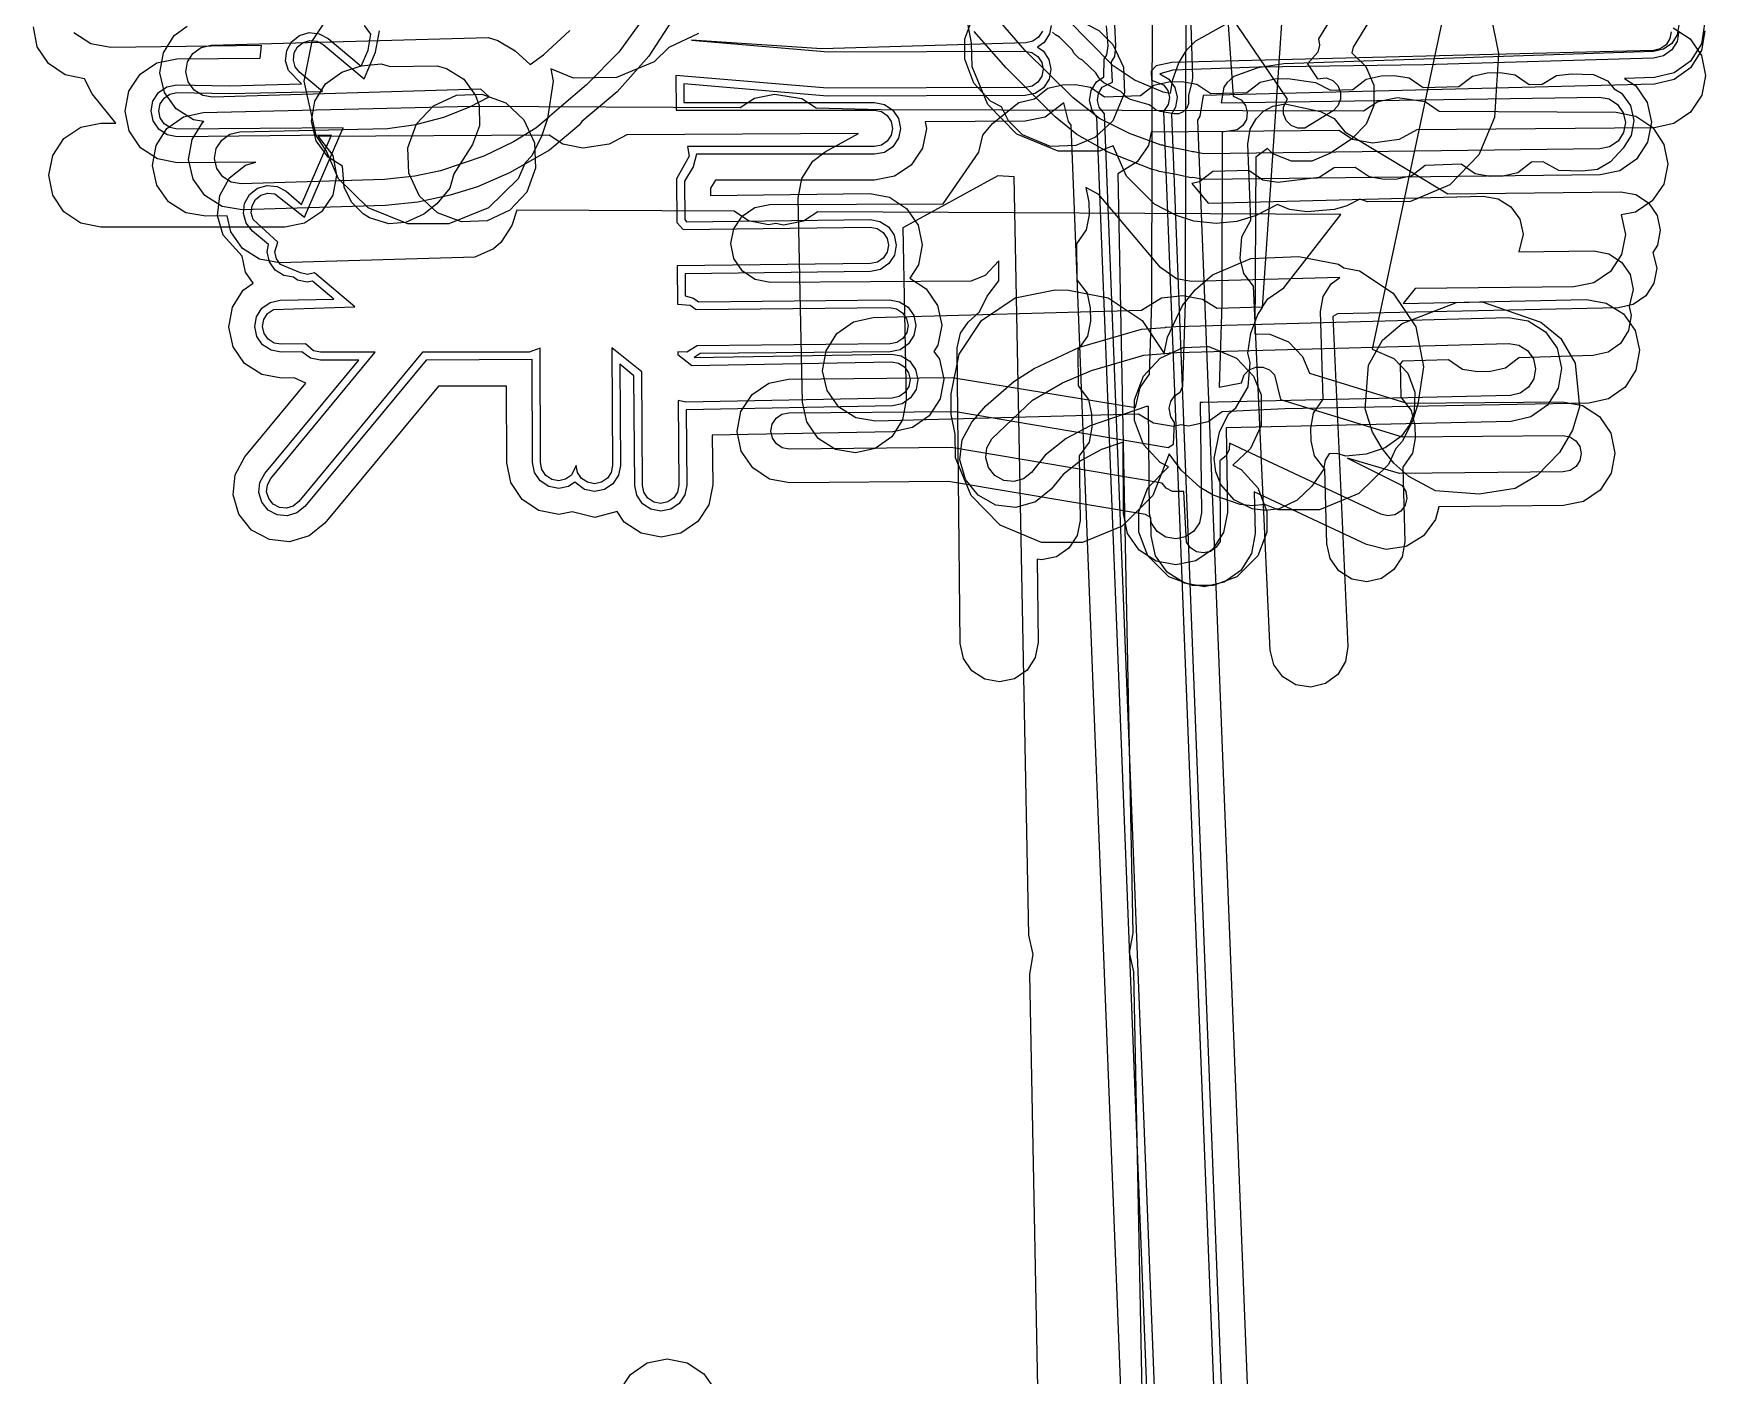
# Model space of a CAD drawing. Header units: metres. Extents: x 17722 to 17999, y 13535 to 15917.
# Drawn here: x 17780.9 to 17845.2, y 15122.5 to 15174.2 of the extents above; entities that cross this region are included whole.
import ezdxf

# ---------------------------------------------------------------- set-up
doc = ezdxf.new("R2010")
doc.units = ezdxf.units.M
doc.layers.add('AI_GREENING_EXCLUSIONS', color=1, linetype='Continuous')
doc.layers.add('AI_GREENING_LAWN', color=82, linetype='Continuous')

msp = doc.modelspace()

# ---------------------------------------------------------------- linework, layer by layer
at = {"layer": 'AI_GREENING_EXCLUSIONS'}
for points in [[(17841.447, 15204.492), (17832.408, 15162.053), (17833.242, 15161.703), (17833.776, 15161.134), (17834.052, 15160.404), (17834.027, 15159.624), (17833.844, 15159.136), (17833.539, 15158.71), (17832.905, 15158.255), (17832.167, 15158.013), (17831.391, 15157.935), (17831.042, 15158.041), (17830.747, 15158.031), (17830.599, 15157.778), (17830.526, 15157.423), (17830.087, 15156.777), (17829.52, 15156.242), (17828.817, 15155.902), (17828.3, 15155.837), (17827.783, 15155.909), (17827.085, 15156.259), (17826.575, 15156.849), (17826.378, 15157.334), (17826.314, 15157.851), (17826.523, 15158.866), (17826.873, 15159.564), (17827.149, 15159.802), (17827.624, 15160.612), (17827.702, 15161.547), (17827.613, 15161.898), (17827.728, 15162.67), (17828.007, 15163.399), (17828.186, 15163.666), (17829.607, 15184.607)], [(17841.447, 15204.492), (17832.408, 15162.053), (17833.242, 15161.703), (17833.776, 15161.134), (17834.052, 15160.404), (17834.027, 15159.624), (17833.844, 15159.136), (17833.539, 15158.71), (17832.905, 15158.255), (17832.167, 15158.013), (17831.391, 15157.935), (17831.042, 15158.041), (17830.747, 15158.031), (17830.599, 15157.778), (17830.526, 15157.423), (17830.087, 15156.777), (17829.52, 15156.242), (17828.817, 15155.902), (17828.3, 15155.837), (17827.783, 15155.909), (17827.085, 15156.259), (17826.575, 15156.849), (17826.378, 15157.334), (17826.314, 15157.851), (17826.523, 15158.866), (17826.873, 15159.564), (17827.149, 15159.802), (17827.624, 15160.612), (17827.702, 15161.547), (17827.613, 15161.898), (17827.728, 15162.67), (17828.007, 15163.399), (17828.186, 15163.666), (17829.607, 15184.607)], [(17832.249, 15177.132), (17830.34, 15174.008), (17830.379, 15173.766), (17830.317, 15173.501), (17829.913, 15173.05), (17830.299, 15172.479), (17830.636, 15172.508), (17830.889, 15172.405), (17831.083, 15172.213), (17831.19, 15171.961), (17831.191, 15171.688), (17831.088, 15171.435), (17830.897, 15171.241), (17829.817, 15170.574), (17829.544, 15170.572), (17829.291, 15170.675), (17829.097, 15170.867), (17828.99, 15171.119), (17828.989, 15171.392), (17829.14, 15171.694), (17826.824, 15175.112), (17827.053, 15171.807), (17827.358, 15171.662), (17827.526, 15171.446), (17827.597, 15171.183), (17827.562, 15170.912), (17827.427, 15170.675), (17827.211, 15170.508), (17826.632, 15170.414), (17826.619, 15163.824), (17826.514, 15160.592), (17827.368, 15160.755), (17827.475, 15161.075), (17827.67, 15161.267), (17827.923, 15161.37), (17828.196, 15161.368), (17828.448, 15161.261), (17828.639, 15161.067), (17828.876, 15160.112), (17833.554, 15158.674), (17839.748, 15158.732), (17840.017, 15158.682), (17840.245, 15158.532), (17840.399, 15158.306), (17840.455, 15158.039), (17840.404, 15157.771), (17840.254, 15157.542), (17840.029, 15157.388), (17839.761, 15157.332), (17833.459, 15157.273), (17831.449, 15157.856), (17833.555, 15156.81), (17833.696, 15156.576), (17833.737, 15156.306), (17833.671, 15156.041), (17833.509, 15155.821), (17833.275, 15155.68), (17833.005, 15155.639), (17832.74, 15155.704), (17826.916, 15158.437), (17826.902, 15158.194), (17826.782, 15157.948), (17826.532, 15157.751), (17826.549, 15154.653), (17826.403, 15154.423), (17826.179, 15154.266), (17825.913, 15154.206), (17825.644, 15154.253), (17825.413, 15154.4), (17825.256, 15154.623), (17825.158, 15156.571), (17824.711, 15156.578), (17824.469, 15156.706), (17824.313, 15156.894), (17816.198, 15158.266), (17809.957, 15158.208), (17809.689, 15158.258), (17809.46, 15158.408), (17809.306, 15158.634), (17809.25, 15158.901), (17809.25, 15158.901), (17809.301, 15159.169), (17809.451, 15159.398), (17809.676, 15159.552), (17809.944, 15159.608), (17816.37, 15159.657), (17824.547, 15158.274), (17824.75, 15158.397), (17824.792, 15159.238), (17824.646, 15159.446), (17824.587, 15159.779), (17824.649, 15160.045), (17824.808, 15160.267), (17825.017, 15160.397), (17825.114, 15160.626), (17825.219, 15163.838), (17825.245, 15176.75)], [(17832.978, 15175.832), (17831.672, 15173.695), (17831.621, 15173.474), (17832.16, 15172.942), (17832.463, 15172.223), (17832.468, 15171.443), (17832.174, 15170.72), (17831.626, 15170.165), (17830.798, 15169.604), (17830.079, 15169.301), (17829.299, 15169.295), (17828.576, 15169.589), (17828.37, 15169.792), (17827.93, 15169.452), (17827.881, 15162.645), (17828.459, 15162.641), (17829.178, 15162.336), (17829.726, 15161.78), (17829.99, 15161.129), (17833.743, 15159.976), (17839.736, 15160.032), (17840.503, 15159.887), (17841.156, 15159.46), (17841.595, 15158.815), (17841.755, 15158.051), (17841.61, 15157.284), (17841.182, 15156.631), (17840.538, 15156.192), (17839.774, 15156.032), (17834.971, 15155.987), (17834.848, 15155.489), (17834.385, 15154.86), (17833.717, 15154.457), (17832.945, 15154.34), (17832.188, 15154.527), (17827.859, 15156.558), (17827.896, 15154.952), (17827.761, 15154.183), (17827.343, 15153.525), (17826.704, 15153.076), (17825.942, 15152.907), (17825.174, 15153.041), (17824.515, 15153.46), (17824.067, 15154.099), (17823.897, 15154.86), (17823.881, 15155.575), (17823.675, 15155.683), (17816.094, 15156.965), (17809.969, 15156.908), (17809.202, 15157.053), (17808.549, 15157.48), (17808.11, 15158.125), (17807.95, 15158.889), (17808.095, 15159.656), (17808.095, 15159.656), (17808.523, 15160.308), (17809.168, 15160.748), (17809.932, 15160.907), (17816.234, 15160.967), (17823.29, 15159.805), (17823.464, 15160.581), (17823.829, 15161.093), (17823.919, 15163.86), (17823.944, 15176.186)], [(17819.795, 15175.652), (17822.39, 15173.017), (17823.276, 15172.425), (17824.345, 15171.975), (17824.637, 15171.921), (17824.728, 15172.444), (17824.959, 15173.095), (17825.272, 15173.595), (17825.609, 15173.931), (17826.749, 15174.568)], [(17806.463, 15174.225), (17805.326, 15173.677), (17804.753, 15173.124), (17803.308, 15172.52), (17801.647, 15172.504), (17800.773, 15172.853), (17800.866, 15172.387), (17800.645, 15170.946), (17800.433, 15170.291), (17800.04, 15169.501), (17799.788, 15169.231), (17799.518, 15168.623), (17798.374, 15167.5), (17796.852, 15166.88), (17795.268, 15166.88), (17793.746, 15167.5), (17792.602, 15168.623), (17792.14, 15169.689), (17791.737, 15170.291), (17791.276, 15172.387), (17791.58, 15173.918), (17792.448, 15175.215)], [(17836.961, 15174.982), (17837.265, 15173.451), (17837.118, 15170.984), (17836.514, 15169.539), (17835.391, 15168.395), (17833.883, 15167.748), (17832.221, 15167.732), (17831.926, 15167.839), (17831.434, 15167.577), (17830.959, 15167.435), (17829.889, 15167.35), (17829.221, 15167.435), (17828.758, 15167.629), (17827.931, 15167.209), (17827.192, 15166.979), (17826.4, 15166.905), (17825.531, 15166.995), (17824.869, 15167.209), (17824.022, 15167.642), (17822.942, 15168.722), (17822.436, 15169.893), (17821.892, 15169.682), (17820.308, 15169.682), (17818.722, 15170.345), (17817.599, 15171.489), (17816.995, 15172.934), (17816.979, 15173.854), (17816.83, 15174.604)], [(17819.792, 15108.748), (17819.218, 15137.983), (17819.353, 15138.736), (17819.189, 15139.483), (17818.615, 15168.703), (17817.995, 15168.735), (17814.326, 15166.735), (17814.461, 15160.101), (17814.324, 15159.333), (17813.904, 15158.675), (17813.264, 15158.229), (17812.502, 15158.061), (17811.734, 15158.198), (17811.076, 15158.618), (17810.629, 15159.258), (17810.462, 15160.02), (17810.302, 15167.869), (17810.438, 15168.637), (17810.859, 15169.295), (17811.344, 15169.666), (17812.625, 15170.364), (17803.706, 15170.317), (17803.023, 15169.951), (17802.002, 15169.808), (17801.236, 15169.956), (17800.713, 15170.301), (17791.82, 15170.255), (17792.376, 15169.524), (17792.528, 15168.759), (17792.376, 15167.993), (17791.942, 15167.344), (17791.293, 15166.911), (17790.528, 15166.759), (17783.442, 15166.759), (17782.677, 15166.911), (17782.028, 15167.344), (17781.595, 15167.993), (17781.442, 15168.759), (17781.595, 15169.524), (17782.028, 15170.173), (17782.677, 15170.606), (17783.442, 15170.759), (17784.024, 15170.759), (17783.117, 15171.891), (17782.813, 15172.476), (17782.079, 15172.625), (17781.432, 15173.061), (17781.001, 15173.712), (17780.852, 15174.478)], [(17820.039, 15174.526), (17819.984, 15174.202), (17819.777, 15173.872), (17819.522, 15173.69), (17819.739, 15173.546), (17819.957, 15173.223), (17820.034, 15172.84), (17819.96, 15172.457), (17819.744, 15172.132), (17819.421, 15171.914), (17819.038, 15171.837), (17811.435, 15171.807), (17805.895, 15172.28), (17805.9, 15171.565), (17813.239, 15171.565), (17813.622, 15171.489), (17813.946, 15171.272), (17814.163, 15170.948), (17814.239, 15170.565), (17814.163, 15170.183), (17813.946, 15169.858), (17813.622, 15169.641), (17813.239, 15169.565), (17806.389, 15169.565), (17806.26, 15169.087), (17805.922, 15168.532), (17805.933, 15167.047), (17806.003, 15166.967), (17813.067, 15167.052), (17813.45, 15166.98), (17813.777, 15166.767), (17813.998, 15166.446), (17814.079, 15166.064), (17814.007, 15165.68), (17813.794, 15165.353), (17813.472, 15165.133), (17813.091, 15165.052), (17805.948, 15164.966), (17805.955, 15164.109), (17806.276, 15164.027), (17806.466, 15163.885), (17813.82, 15163.957), (17814.203, 15163.885), (17814.53, 15163.671), (17814.75, 15163.349), (17814.83, 15162.967), (17814.757, 15162.584), (17814.544, 15162.257), (17814.222, 15162.037), (17813.84, 15161.957), (17806.525, 15161.885), (17806.293, 15161.735), (17813.889, 15161.87), (17814.273, 15161.801), (17814.602, 15161.591), (17814.825, 15161.27), (17814.908, 15160.889), (17814.839, 15160.505), (17814.629, 15160.177), (17814.308, 15159.954), (17813.927, 15159.87), (17805.987, 15159.719), (17806.008, 15156.823), (17805.935, 15156.44), (17805.72, 15156.114), (17805.397, 15155.895), (17805.015, 15155.816), (17804.632, 15155.889), (17804.306, 15156.104), (17804.087, 15156.427), (17804.008, 15156.809), (17803.977, 15161.034), (17803.433, 15161.474), (17803.454, 15157.58), (17803.38, 15157.197), (17803.165, 15156.872), (17802.842, 15156.653), (17802.459, 15156.575), (17802.076, 15156.649), (17801.705, 15156.931), (17801.462, 15156.767), (17801.079, 15156.69), (17800.696, 15156.765), (17800.371, 15156.981), (17800.153, 15157.304), (17800.076, 15157.687), (17800.063, 15161.662), (17795.975, 15161.638), (17791.3, 15155.992), (17790.998, 15155.746), (17790.624, 15155.634), (17790.236, 15155.674), (17789.892, 15155.86), (17789.646, 15156.162), (17789.534, 15156.536), (17789.574, 15156.924), (17789.76, 15157.268), (17793.379, 15161.638), (17791.906, 15161.638), (17791.523, 15161.714), (17791.181, 15161.958), (17790.391, 15161.944), (17790.007, 15162.013), (17789.679, 15162.224), (17789.456, 15162.544), (17789.373, 15162.925), (17789.442, 15163.309), (17789.653, 15163.638), (17789.974, 15163.86), (17790.355, 15163.943), (17792.424, 15163.981), (17791.595, 15164.677), (17791.397, 15164.64), (17791.015, 15164.721), (17790.861, 15164.827), (17790.491, 15164.892), (17790.162, 15165.102), (17789.938, 15165.422), (17789.854, 15165.803), (17789.905, 15166.094), (17789.294, 15166.607), (17789.05, 15166.911), (17788.941, 15167.286), (17788.983, 15167.674), (17789.171, 15168.016), (17789.475, 15168.26), (17789.85, 15168.369), (17790.238, 15168.327), (17790.58, 15168.139), (17791.18, 15167.636), (17792.329, 15170.308), (17786.385, 15170.24), (17786.002, 15170.314), (17785.677, 15170.529), (17785.458, 15170.852), (17785.38, 15171.235), (17785.454, 15171.618), (17785.669, 15171.943), (17785.992, 15172.162), (17786.375, 15172.24), (17788.4, 15172.206), (17791.171, 15172.277), (17790.671, 15172.797), (17790.562, 15173.171), (17790.604, 15173.559), (17790.792, 15173.901), (17791.096, 15174.145), (17791.471, 15174.254), (17791.859, 15174.212), (17792.201, 15174.024), (17793.469, 15172.96), (17793.737, 15173.582), (17793.849, 15174.189), (17793.595, 15174.529)], [(17819.704, 15174.309), (17819.559, 15174.078), (17819.336, 15173.919), (17819.07, 15173.858), (17811.215, 15173.629), (17806.196, 15173.961), (17811.46, 15173.507), (17819.032, 15173.537), (17819.3, 15173.484), (17819.527, 15173.333), (17819.68, 15173.107), (17819.734, 15172.839), (17819.682, 15172.571), (17819.531, 15172.343), (17819.305, 15172.191), (17819.037, 15172.137), (17811.434, 15172.107), (17805.592, 15172.607), (17805.602, 15171.265), (17813.239, 15171.265), (17813.507, 15171.212), (17813.734, 15171.06), (17813.886, 15170.833), (17813.939, 15170.565), (17813.886, 15170.297), (17813.734, 15170.07), (17813.507, 15169.919), (17813.239, 15169.865), (17806.043, 15169.865), (17806.097, 15169.499), (17805.621, 15168.615), (17805.634, 15166.934), (17805.869, 15166.665), (17813.07, 15166.752), (17813.339, 15166.702), (17813.568, 15166.553), (17813.722, 15166.327), (17813.779, 15166.06), (17813.728, 15165.792), (17813.579, 15165.563), (17813.354, 15165.408), (17813.087, 15165.352), (17805.646, 15165.262), (17805.657, 15163.791), (17806.146, 15163.756), (17806.37, 15163.584), (17813.823, 15163.657), (17814.091, 15163.607), (17814.32, 15163.457), (17814.474, 15163.232), (17814.53, 15162.964), (17814.479, 15162.696), (17814.33, 15162.467), (17814.104, 15162.313), (17813.837, 15162.257), (17806.409, 15162.184), (17806.012, 15161.938), (17805.67, 15161.954), (17805.671, 15161.852), (17806.201, 15161.424), (17813.895, 15161.57), (17814.164, 15161.522), (17814.394, 15161.374), (17814.55, 15161.15), (17814.608, 15160.883), (17814.56, 15160.615), (17814.413, 15160.385), (17814.188, 15160.229), (17813.922, 15160.17), (17805.973, 15160.019), (17805.684, 15160.08), (17805.708, 15156.821), (17805.657, 15156.553), (17805.507, 15156.325), (17805.281, 15156.171), (17805.013, 15156.116), (17804.745, 15156.167), (17804.517, 15156.317), (17804.363, 15156.543), (17804.308, 15156.811), (17804.276, 15161.178), (17803.129, 15162.104), (17803.154, 15157.579), (17803.102, 15157.311), (17802.952, 15157.083), (17802.725, 15156.93), (17802.458, 15156.875), (17802.19, 15156.927), (17801.962, 15157.077), (17801.809, 15157.304), (17801.754, 15157.58), (17801.573, 15157.197), (17801.346, 15157.044), (17801.078, 15156.99), (17800.81, 15157.042), (17800.583, 15157.193), (17800.43, 15157.42), (17800.376, 15157.688), (17800.362, 15162.094), (17799.941, 15161.938), (17795.834, 15161.938), (17791.069, 15156.184), (17790.857, 15156.011), (17790.596, 15155.933), (17790.324, 15155.961), (17790.084, 15156.091), (17789.911, 15156.303), (17789.833, 15156.564), (17789.861, 15156.836), (17789.991, 15157.076), (17794.017, 15161.938), (17791.906, 15161.938), (17791.638, 15161.991), (17791.332, 15162.261), (17790.386, 15162.244), (17790.117, 15162.292), (17789.887, 15162.44), (17789.731, 15162.664), (17789.673, 15162.931), (17789.722, 15163.2), (17789.869, 15163.429), (17790.094, 15163.585), (17793.231, 15163.695), (17791.68, 15164.997), (17791.401, 15164.94), (17791.133, 15164.997), (17790.369, 15165.319), (17790.213, 15165.543), (17790.154, 15165.809), (17790.267, 15166.182), (17789.316, 15167.05), (17789.24, 15167.312), (17789.269, 15167.584), (17789.401, 15167.823), (17789.614, 15167.994), (17789.876, 15168.07), (17790.147, 15168.041), (17791.296, 15167.147), (17792.777, 15170.59), (17786.384, 15170.54), (17786.116, 15170.592), (17785.888, 15170.742), (17785.735, 15170.969), (17785.68, 15171.236), (17785.732, 15171.504), (17785.882, 15171.732), (17786.109, 15171.885), (17786.376, 15171.94), (17788.402, 15171.906), (17791.988, 15171.984), (17791.108, 15172.722), (17790.937, 15172.935), (17790.861, 15173.197), (17790.89, 15173.469), (17791.022, 15173.708), (17791.235, 15173.879), (17791.497, 15173.956), (17791.768, 15173.926), (17792.008, 15173.794), (17793.586, 15172.471), (17794.026, 15173.495), (17794.18, 15174.327)], [(17805.562, 15174.916), (17804.556, 15173.351), (17803.324, 15171.971), (17801.972, 15170.827), (17801.872, 15170.693), (17800.728, 15169.724), (17799.185, 15168.845), (17797.948, 15168.317), (17796.899, 15167.989), (17795.655, 15167.725), (17794.41, 15167.592), (17788.884, 15167.428), (17788.884, 15167.428), (17788.115, 15167.559), (17787.454, 15167.973), (17787.002, 15168.61), (17786.828, 15169.37), (17786.959, 15170.14), (17787.374, 15170.801), (17787.415, 15170.83), (17787.013, 15170.898), (17786.352, 15171.312), (17785.899, 15171.948), (17785.725, 15172.708), (17785.854, 15173.478), (17786.269, 15174.139), (17786.775, 15174.5)], [(17804.37, 15174.855), (17803.39, 15173.494), (17802.151, 15172.248), (17801.189, 15171.424), (17801.189, 15171.424), (17800.734, 15171.033), (17800.728, 15171.022), (17800.667, 15170.975), (17800.201, 15170.574), (17799.339, 15170.044), (17798.2, 15169.496), (17796.524, 15168.924), (17795.533, 15168.717), (17794.373, 15168.591), (17788.856, 15168.428), (17788.471, 15168.493), (17788.141, 15168.7), (17787.915, 15169.019), (17787.828, 15169.399), (17787.893, 15169.784), (17788.101, 15170.114), (17788.419, 15170.34), (17788.799, 15170.427), (17794.492, 15170.559), (17795.576, 15170.717), (17796.658, 15171), (17797.663, 15171.391), (17798.401, 15171.775), (17798.081, 15172.072), (17787.753, 15171.768), (17787.369, 15171.833), (17787.369, 15171.833), (17787.038, 15172.04), (17786.812, 15172.358), (17786.724, 15172.738), (17786.789, 15173.123), (17786.996, 15173.453), (17787.314, 15173.68), (17787.694, 15173.767), (17798.359, 15174.071), (17798.731, 15173.951), (17799.4, 15173.546), (17799.985, 15173.026), (17800.489, 15173.392), (17801.511, 15174.341)], [(17845.208, 15174.589), (17845.081, 15173.819), (17844.669, 15173.156), (17844.035, 15172.702), (17843.275, 15172.524), (17842.119, 15172.486), (17842.553, 15172.204), (17842.994, 15171.56), (17843.156, 15170.797), (17843.013, 15170.03), (17843.013, 15170.03), (17842.587, 15169.376), (17841.944, 15168.934), (17841.18, 15168.773), (17825.939, 15168.589), (17825.497, 15168.67), (17825.431, 15168.661), (17824.797, 15168.797), (17824.207, 15168.905), (17824.114, 15168.945), (17823.931, 15168.985), (17822.24, 15169.644), (17821.032, 15170.327), (17820.2, 15171.014), (17818.305, 15172.895), (17817.08, 15174.301)], [(17844.208, 15174.556), (17844.145, 15174.171), (17843.939, 15173.84), (17843.622, 15173.612), (17843.242, 15173.524), (17829.002, 15173.056), (17828.003, 15172.9), (17827.077, 15172.559), (17826.813, 15172.316), (17826.692, 15172.149), (17826.592, 15171.548), (17841.144, 15171.773), (17841.527, 15171.701), (17841.854, 15171.488), (17842.075, 15171.167), (17842.156, 15170.785), (17842.084, 15170.401), (17841.872, 15170.074), (17841.55, 15169.854), (17841.168, 15169.773), (17825.927, 15169.589), (17825.537, 15169.665), (17825.491, 15169.659), (17825.267, 15169.717), (17824.414, 15169.884), (17824.347, 15169.912), (17824.275, 15169.923), (17823.06, 15170.372), (17821.908, 15170.949), (17820.892, 15171.736), (17819.032, 15173.581), (17817.935, 15174.831)], [(17823.916, 15117.137), (17821.8, 15171), (17821.616, 15171.253), (17821.525, 15171.633), (17821.586, 15172.018), (17821.79, 15172.351), (17822.067, 15172.552), (17822.079, 15173.226), (17822.192, 15173.4), (17822.238, 15173.745), (17822.179, 15174.52)], [(17824.216, 15117.148), (17822.095, 15171.129), (17821.889, 15171.379), (17821.825, 15171.644), (17821.868, 15171.914), (17822.01, 15172.147), (17822.402, 15172.349), (17822.363, 15173.129), (17822.493, 15173.329), (17822.538, 15173.748), (17822.476, 15174.82)], [(17843.992, 15174.441), (17844.644, 15174.013), (17845.084, 15173.368), (17845.243, 15172.604), (17845.097, 15171.838), (17844.669, 15171.185), (17844.025, 15170.746), (17843.261, 15170.587), (17834.12, 15170.505), (17833.439, 15170.137), (17832.418, 15169.99), (17831.651, 15170.135), (17831.127, 15170.479), (17823.896, 15170.414), (17823.791, 15169.909), (17823.359, 15169.27), (17822.613, 15168.819), (17823.188, 15139.562), (17823.053, 15138.809), (17823.217, 15138.062), (17823.789, 15108.935)], [(17844.213, 15174.299), (17844.148, 15173.914), (17843.941, 15173.584), (17843.623, 15173.357), (17843.242, 15173.27), (17834.418, 15173.011), (17828.038, 15172.923), (17824.731, 15172.802), (17824.231, 15172.666), (17824.576, 15172.46), (17824.806, 15172.144), (17824.897, 15171.765), (17824.836, 15171.38), (17824.672, 15171.113), (17826.788, 15117.25)], [(17845.212, 15174.328), (17845.083, 15173.559), (17844.668, 15172.897), (17844.032, 15172.445), (17843.272, 15172.27), (17825.89, 15171.827), (17825.774, 15171.033), (17825.682, 15170.884), (17827.787, 15117.289)], [(17822.917, 15117.097), (17820.812, 15170.692), (17820.708, 15170.835), (17820.536, 15171.551), (17819.807, 15170.992), (17819.042, 15170.837), (17815.188, 15170.822), (17815.239, 15170.565), (17815.087, 15169.8), (17814.653, 15169.151), (17814.004, 15168.717), (17813.239, 15168.565), (17807.113, 15168.565), (17806.924, 15168.255), (17806.926, 15167.978), (17813.055, 15168.052), (17813.822, 15167.909), (17814.476, 15167.483), (17814.917, 15166.839), (17815.078, 15166.076), (17814.935, 15165.309), (17814.602, 15164.796), (17815.23, 15164.385), (17815.67, 15163.741), (17815.83, 15162.977), (17815.685, 15162.21), (17815.53, 15161.974), (17815.741, 15161.67), (17815.908, 15160.908), (17815.77, 15160.14), (17815.349, 15159.483), (17814.709, 15159.037), (17813.946, 15158.87), (17806.994, 15158.738), (17807.008, 15156.831), (17806.861, 15156.064), (17806.433, 15155.412), (17805.787, 15154.974), (17805.023, 15154.816), (17804.256, 15154.963), (17803.604, 15155.391), (17803.328, 15155.798), (17802.465, 15155.575), (17801.593, 15155.793), (17801.082, 15155.69), (17800.316, 15155.84), (17799.666, 15156.271), (17799.231, 15156.919), (17799.076, 15157.684), (17799.067, 15160.638), (17796.446, 15160.638), (17792.07, 15155.354), (17791.465, 15154.862), (17790.717, 15154.639), (17789.941, 15154.719), (17789.254, 15155.09), (17788.762, 15155.695), (17788.539, 15156.443), (17788.619, 15157.219), (17788.99, 15157.906), (17791.345, 15160.75), (17790.897, 15160.953), (17790.409, 15160.944), (17789.641, 15161.082), (17788.985, 15161.504), (17788.539, 15162.145), (17788.373, 15162.907), (17788.512, 15163.675), (17788.933, 15164.332), (17789.317, 15164.599), (17789.023, 15165.02), (17788.884, 15165.646), (17788.163, 15166.45), (17787.945, 15167.199), (17788.03, 15167.974), (17788.405, 15168.659), (17789.013, 15169.147), (17789.413, 15169.263), (17786.391, 15169.24), (17785.624, 15169.388), (17784.973, 15169.818), (17784.536, 15170.465), (17784.38, 15171.229), (17784.528, 15171.996), (17784.958, 15172.647), (17785.605, 15173.084), (17786.369, 15173.24), (17789.585, 15173.265), (17789.64, 15173.762), (17783.827, 15173.683), (17783.059, 15173.825), (17782.405, 15174.25)], [(17843.913, 15174.29), (17843.867, 15174.021), (17843.722, 15173.789), (17843.5, 15173.631), (17843.234, 15173.57), (17824.696, 15173.102), (17824.087, 15172.971), (17823.899, 15172.762), (17823.903, 15172.42), (17824.373, 15172.24), (17824.533, 15172.019), (17824.597, 15171.753), (17824.554, 15171.483), (17824.368, 15171.219), (17826.488, 15117.238)], [(17803.416, 15121.908), (17803.845, 15122.56), (17804.491, 15122.998), (17805.255, 15123.156), (17806.021, 15123.009), (17806.673, 15122.58), (17807.111, 15121.934)]]:
    msp.add_lwpolyline(points, dxfattribs=at)
for points in [[(17818.588, 15176.045), (17819.574, 15176.084), (17820.65, 15175.636), (17821.19, 15175.096), (17821.456, 15174.556), (17821.879, 15174.339), (17822.419, 15173.799), (17822.828, 15172.917), (17822.867, 15171.931), (17822.419, 15170.855), (17821.72, 15170.208), (17820.997, 15169.906), (17820.011, 15169.867), (17818.935, 15170.315), (17818.395, 15170.855), (17818.129, 15171.395), (17817.706, 15171.612), (17817.059, 15172.311), (17816.718, 15173.228), (17816.718, 15174.02), (17817.059, 15174.937), (17817.706, 15175.636), (17818.588, 15176.045)], [(17793.1, 15167.725), (17792.819, 15168.296), (17792.751, 15169.108), (17792.198, 15169.449), (17791.742, 15170.083), (17791.563, 15170.842), (17791.688, 15171.612), (17792.098, 15172.276), (17792.731, 15172.732), (17793.469, 15172.976), (17794.245, 15173.055), (17794.595, 15172.95), (17796.394, 15172.973), (17796.76, 15172.875), (17797.423, 15172.464), (17797.88, 15171.831), (17798.01, 15171.447), (17798.032, 15170.667), (17797.754, 15169.938), (17797.047, 15168.811), (17796.884, 15168.266), (17796.391, 15167.661), (17795.889, 15167.253), (17795.177, 15166.934), (17794.542, 15166.892), (17793.795, 15167.116), (17793.543, 15167.275), (17793.1, 15167.725)], [(17793.1, 15167.725), (17792.819, 15168.296), (17792.751, 15169.108), (17792.198, 15169.449), (17791.742, 15170.083), (17791.563, 15170.842), (17791.688, 15171.612), (17792.098, 15172.276), (17792.731, 15172.732), (17793.469, 15172.976), (17794.245, 15173.055), (17794.595, 15172.95), (17796.394, 15172.973), (17796.76, 15172.875), (17797.423, 15172.464), (17797.88, 15171.831), (17798.01, 15171.447), (17798.032, 15170.667), (17797.754, 15169.938), (17797.047, 15168.811), (17796.884, 15168.266), (17796.391, 15167.661), (17795.889, 15167.253), (17795.177, 15166.934), (17794.542, 15166.892), (17793.795, 15167.116), (17793.543, 15167.275), (17793.1, 15167.725)], [(17820.985, 15172.254), (17821.562, 15172.156), (17822.1, 15171.785), (17823.486, 15171.825), (17824.002, 15172.226), (17824.572, 15172.357), (17825.072, 15172.371), (17825.649, 15172.273), (17826.187, 15171.903), (17827.573, 15171.943), (17828.089, 15172.343), (17828.66, 15172.474), (17829.159, 15172.488), (17830.224, 15172.337), (17830.796, 15172.035), (17831.66, 15172.06), (17832.176, 15172.461), (17832.747, 15172.591), (17833.247, 15172.606), (17833.824, 15172.508), (17834.362, 15172.138), (17835.748, 15172.177), (17836.264, 15172.578), (17836.834, 15172.709), (17837.334, 15172.723), (17837.911, 15172.626), (17838.449, 15172.255), (17838.954, 15172.27), (17839.498, 15172.598), (17840.079, 15172.667), (17840.933, 15172.645), (17841.461, 15172.392), (17841.729, 15172.093), (17842.009, 15171.918), (17842.348, 15171.441), (17842.478, 15170.87), (17842.381, 15170.293), (17842.07, 15169.797), (17841.587, 15169.271), (17841.076, 15168.985), (17840.495, 15168.916), (17839.592, 15168.937), (17838.992, 15169.269), (17838.535, 15169.256), (17838.019, 15168.855), (17837.449, 15168.725), (17836.949, 15168.71), (17836.372, 15168.808), (17835.834, 15169.179), (17834.448, 15169.139), (17833.932, 15168.738), (17833.362, 15168.607), (17832.862, 15168.593), (17832.285, 15168.691), (17831.747, 15169.061), (17830.936, 15169.038), (17830.367, 15168.677), (17828.774, 15168.476), (17828.197, 15168.573), (17827.659, 15168.944), (17826.273, 15168.904), (17825.757, 15168.503), (17825.454, 15168.434), (17826.086, 15167.687), (17836.677, 15167.956), (17837.254, 15167.856), (17837.748, 15167.544), (17838.086, 15167.065), (17838.215, 15166.494), (17838.049, 15165.814), (17840.946, 15165.841), (17841.521, 15165.732), (17842.01, 15165.411), (17842.34, 15164.928), (17842.46, 15164.355), (17842.298, 15163.699), (17842.378, 15163.35), (17842.28, 15162.773), (17841.969, 15162.277), (17841.492, 15161.938), (17840.921, 15161.808), (17838.049, 15161.725), (17837.533, 15161.325), (17836.963, 15161.194), (17836.463, 15161.18), (17835.886, 15161.277), (17835.348, 15161.648), (17833.576, 15161.597), (17833.48, 15161.494), (17833.513, 15160.211), (17833.912, 15159.694), (17834.041, 15159.123), (17834.054, 15158.623), (17833.954, 15158.046), (17833.582, 15157.509), (17833.656, 15154.637), (17833.556, 15154.06), (17833.244, 15153.565), (17832.766, 15153.228), (17832.195, 15153.099), (17831.618, 15153.198), (17831.123, 15153.511), (17830.786, 15153.989), (17830.657, 15154.56), (17830.583, 15157.432), (17830.184, 15157.949), (17830.055, 15158.52), (17830.042, 15159.02), (17830.141, 15159.597), (17830.514, 15160.134), (17830.419, 15163.508), (17830.517, 15164.085), (17830.828, 15164.58), (17831.157, 15164.815), (17825.443, 15164.669), (17824.866, 15164.769), (17824.259, 15165.2), (17821.883, 15168.011), (17821.376, 15168.283), (17821.494, 15167.727), (17821.501, 15167.227), (17821.394, 15166.652), (17821.015, 15166.12), (17821.033, 15164.733), (17821.426, 15164.211), (17821.548, 15163.638), (17821.554, 15163.139), (17821.448, 15162.563), (17821.069, 15162.031), (17821.087, 15160.644), (17821.479, 15160.122), (17821.601, 15159.55), (17821.608, 15159.05), (17821.501, 15158.474), (17821.122, 15157.942), (17821.154, 15155.455), (17821.048, 15154.879), (17820.729, 15154.388), (17820.246, 15154.057), (17819.674, 15153.935), (17819.506, 15153.966), (17819.541, 15150.751), (17819.433, 15150.176), (17819.114, 15149.686), (17818.631, 15149.355), (17818.058, 15149.235), (17817.483, 15149.342), (17816.992, 15149.662), (17816.662, 15150.145), (17816.541, 15150.718), (17816.418, 15162.112), (17816.556, 15162.68), (17816.844, 15163.097), (17817.28, 15163.5), (17817.576, 15164.096), (17818.034, 15164.694), (17818.024, 15165.465), (17817.497, 15164.899), (17816.953, 15164.682), (17809.217, 15164.629), (17808.642, 15164.741), (17808.154, 15165.064), (17807.827, 15165.55), (17807.711, 15166.124), (17807.823, 15166.698), (17808.147, 15167.186), (17808.632, 15167.513), (17809.206, 15167.629), (17815.888, 15167.654), (17817.261, 15169.654), (17817.416, 15170.301), (17817.782, 15170.758), (17818.803, 15171.557), (17819.396, 15171.703), (17819.914, 15172.109), (17820.485, 15172.239), (17820.985, 15172.254)], [(17808.071, 15171.369), (17808.617, 15171.73), (17809.383, 15171.878), (17810.444, 15171.721), (17810.988, 15171.354), (17813.488, 15171.291), (17832.071, 15171.243), (17832.617, 15171.604), (17833.383, 15171.752), (17834.444, 15171.595), (17834.988, 15171.228), (17841.796, 15171.192), (17842.561, 15171.036), (17843.208, 15170.599), (17843.638, 15169.948), (17843.786, 15169.182), (17843.63, 15168.417), (17843.193, 15167.77), (17842.542, 15167.34), (17841.994, 15167.234), (17842.154, 15166.471), (17842.008, 15165.705), (17841.581, 15165.052), (17840.936, 15164.612), (17840.172, 15164.453), (17834.054, 15164.395), (17833.604, 15163.815), (17840.653, 15163.972), (17841.421, 15163.836), (17842.08, 15163.417), (17842.528, 15162.778), (17842.697, 15162.016), (17842.562, 15161.248), (17842.143, 15160.59), (17841.503, 15160.142), (17840.742, 15159.973), (17829.039, 15159.76), (17826.629, 15159.645), (17826.092, 15159.263), (17825.332, 15159.088), (17825.03, 15159.139), (17824.751, 15159.074), (17823.981, 15159.203), (17823.412, 15159.557), (17813.296, 15159.282), (17812.527, 15159.414), (17811.867, 15159.829), (17811.416, 15160.466), (17811.243, 15161.227), (17811.374, 15161.996), (17811.79, 15162.657), (17812.427, 15163.108), (17813.188, 15163.281), (17823.517, 15163.562), (17824.296, 15164.031), (17825.109, 15164.121), (17825.877, 15163.99), (17826.433, 15163.641), (17828.181, 15163.688), (17828.384, 15163.995), (17829.008, 15164.415), (17831.204, 15167.247), (17811.055, 15167.353), (17810.506, 15166.989), (17809.74, 15166.839), (17809.44, 15166.9), (17809.159, 15166.844), (17808.394, 15166.997), (17807.837, 15167.37), (17799.471, 15167.414), (17799.274, 15166.828), (17798.855, 15166.169), (17798.566, 15165.919), (17797.853, 15165.6), (17790.327, 15165.386), (17789.558, 15165.521), (17788.9, 15165.939), (17788.451, 15166.578), (17788.312, 15167.201), (17787.486, 15167.182), (17786.717, 15167.316), (17786.058, 15167.734), (17785.609, 15168.373), (17785.439, 15169.134), (17785.573, 15169.903), (17785.992, 15170.562), (17786.63, 15171.01), (17787.392, 15171.181), (17797.738, 15171.423), (17808.071, 15171.369)], [(17799.74, 15170.895), (17800.149, 15170.013), (17800.188, 15169.027), (17799.847, 15168.11), (17799.2, 15167.411), (17798.318, 15167.002), (17797.332, 15166.963), (17796.415, 15167.304), (17795.716, 15167.951), (17795.307, 15168.833), (17795.268, 15169.819), (17795.609, 15170.736), (17796.256, 15171.435), (17797.138, 15171.844), (17798.124, 15171.883), (17799.041, 15171.542), (17799.74, 15170.895)], [(17829.053, 15171.515), (17830.413, 15171.214), (17830.936, 15170.951), (17831.346, 15170.427), (17835.318, 15168.045), (17841.981, 15168.12), (17842.556, 15168.012), (17843.046, 15167.693), (17843.377, 15167.21), (17843.497, 15166.637), (17843.39, 15166.062), (17843.209, 15165.785), (17843.36, 15165.176), (17843.256, 15164.6), (17842.94, 15164.107), (17842.46, 15163.773), (17841.888, 15163.648), (17831.065, 15163.413), (17830.887, 15163.314), (17831.47, 15150.607), (17831.383, 15150.028), (17831.081, 15149.527), (17830.61, 15149.179), (17830.042, 15149.038), (17829.463, 15149.126), (17828.962, 15149.428), (17828.614, 15149.899), (17828.474, 15150.467), (17827.837, 15164.486), (17827.463, 15164.977), (17827.326, 15165.546), (17827.38, 15166.39), (17827.734, 15167.034), (17827.615, 15169.955), (17827.706, 15170.533), (17827.931, 15170.938), (17828.221, 15171.221), (17828.576, 15171.416), (17829.053, 15171.515)], [(17818.66, 15164.034), (17820.191, 15164.338), (17820.713, 15164.333), (17822.244, 15164.029), (17823.541, 15163.161), (17824.391, 15161.89), (17824.517, 15162.522), (17825.104, 15163.744), (17825.594, 15164.343), (17826.255, 15164.917), (17827.729, 15165.549), (17829.583, 15165.634), (17831.114, 15165.33), (17831.313, 15165.196), (17831.916, 15165.077), (17833.213, 15164.209), (17834.081, 15162.912), (17834.385, 15161.381), (17834.164, 15159.94), (17833.952, 15159.285), (17833.559, 15158.495), (17833.31, 15158.228), (17833.038, 15157.615), (17831.894, 15156.492), (17830.372, 15155.872), (17828.788, 15155.872), (17828.277, 15156.069), (17827.79, 15156.021), (17827.316, 15156.078), (17826.285, 15156.433), (17825.786, 15156.723), (17825.052, 15157.39), (17824.582, 15158.023), (17823.962, 15156.421), (17822.775, 15155.234), (17821.253, 15154.614), (17819.669, 15154.614), (17818.083, 15155.277), (17816.96, 15156.421), (17816.356, 15157.866), (17816.34, 15158.786), (17816.191, 15159.536), (17816.191, 15160.338), (17816.495, 15161.869), (17817.363, 15163.166), (17818.66, 15164.034)], [(17832.806, 15162.404), (17833.561, 15163.051), (17835.647, 15163.852), (17836.641, 15163.879), (17838.896, 15163.102), (17839.665, 15162.471), (17840.227, 15161.517), (17840.393, 15159.84), (17840.123, 15158.941), (17839.612, 15158.073), (17838.76, 15157.195), (17837.905, 15156.684), (17836.525, 15156.467), (17834.844, 15156.595), (17833.82, 15157.148), (17833.24, 15157.669), (17832.789, 15158.227), (17832.421, 15158.865), (17832.132, 15159.758), (17832.263, 15161.438), (17832.806, 15162.404)], [(17818.684, 15155.963), (17817.909, 15156.051), (17817.226, 15156.43), (17816.741, 15157.041), (17816.526, 15157.791), (17816.615, 15158.566), (17816.993, 15159.249), (17817.533, 15159.874), (17818.6, 15160.809), (17819.383, 15161.318), (17821.14, 15162.132), (17823.525, 15162.826), (17824.434, 15162.897), (17824.446, 15162.901), (17824.476, 15162.9), (17824.849, 15162.929), (17837.645, 15163.275), (17838.414, 15163.143), (17839.075, 15162.727), (17839.526, 15162.09), (17839.699, 15161.329), (17839.567, 15160.56), (17839.151, 15159.9), (17838.514, 15159.449), (17837.753, 15159.276), (17826.783, 15159.026), (17826.828, 15155.764), (17826.684, 15154.998), (17826.257, 15154.344), (17825.612, 15153.904), (17824.848, 15153.745), (17824.081, 15153.889), (17823.428, 15154.316), (17822.988, 15154.961), (17822.829, 15155.725), (17822.822, 15158.476), (17821.978, 15158.193), (17821.171, 15157.758), (17820.506, 15157.23), (17820.045, 15156.663), (17819.434, 15156.177), (17818.684, 15155.963)], [(17838.387, 15162.001), (17838.612, 15161.683), (17838.699, 15161.302), (17838.633, 15160.918), (17838.425, 15160.588), (17838.107, 15160.362), (17837.726, 15160.276), (17825.888, 15160.006), (17825.786, 15159.998), (17825.828, 15155.754), (17825.756, 15155.371), (17825.543, 15155.044), (17825.22, 15154.824), (17824.838, 15154.745), (17824.455, 15154.817), (17824.128, 15155.03), (17823.908, 15155.353), (17823.828, 15155.735), (17823.797, 15159.852), (17823.712, 15159.846), (17821.55, 15159.11), (17820.619, 15158.617), (17819.811, 15157.97), (17819.282, 15157.309), (17818.977, 15157.067), (17818.602, 15156.959), (17818.214, 15157.004), (17817.873, 15157.193), (17817.63, 15157.498), (17817.523, 15157.874), (17817.567, 15158.261), (17817.756, 15158.602), (17819.318, 15160.098), (17820.477, 15160.766), (17821.593, 15161.233), (17823.612, 15161.83), (17824.583, 15161.906), (17824.603, 15161.914), (17824.651, 15161.912), (17824.876, 15161.93), (17837.672, 15162.275), (17838.057, 15162.209), (17838.387, 15162.001)], [(17823.253, 15159.308), (17823.253, 15160.1), (17823.594, 15161.017), (17824.241, 15161.716), (17825.123, 15162.125), (17826.109, 15162.164), (17827.185, 15161.716), (17827.832, 15161.017), (17828.134, 15160.294), (17828.134, 15159.114), (17827.725, 15158.232), (17827.037, 15157.592), (17827.357, 15157.418), (17828.004, 15156.719), (17828.345, 15155.802), (17828.345, 15155.01), (17828.004, 15154.093), (17827.198, 15153.287), (17826.281, 15152.946), (17825.489, 15152.946), (17824.572, 15153.287), (17823.766, 15154.093), (17823.425, 15155.01), (17823.425, 15155.802), (17823.766, 15156.719), (17824.561, 15157.518), (17824.241, 15157.692), (17823.594, 15158.391), (17823.253, 15159.308)]]:
    msp.add_lwpolyline(points, close=True, dxfattribs=at)
at = {"layer": 'AI_GREENING_LAWN'}
msp.add_lwpolyline([(17825.363, 15176.578), (17825.491, 15172.535), (17825.475, 15172.392), (17825.333, 15171.85), (17825.33, 15171.738), (17825.335, 15171.717), (17825.336, 15171.524), (17825.265, 15171.345), (17825.131, 15171.207), (17824.955, 15171.129), (17824.762, 15171.124), (17824.248, 15171.21), (17824.089, 15171.265), (17823.957, 15171.371), (17823.933, 15171.398), (17823.818, 15171.471), (17823.104, 15171.676), (17822.936, 15171.761), (17822.849, 15171.86), (17822.724, 15171.979), (17822.067, 15172.324), (17821.914, 15172.449), (17821.866, 15172.538), (17821.864, 15172.537), (17821.765, 15172.699), (17821.251, 15173.191), (17821.121, 15173.261), (17820.924, 15173.455), (17820.847, 15173.591), (17820.364, 15174.077), (17820.211, 15174.17), (17820.089, 15174.274)], dxfattribs=at)

doc.saveas('drawing.dxf')
